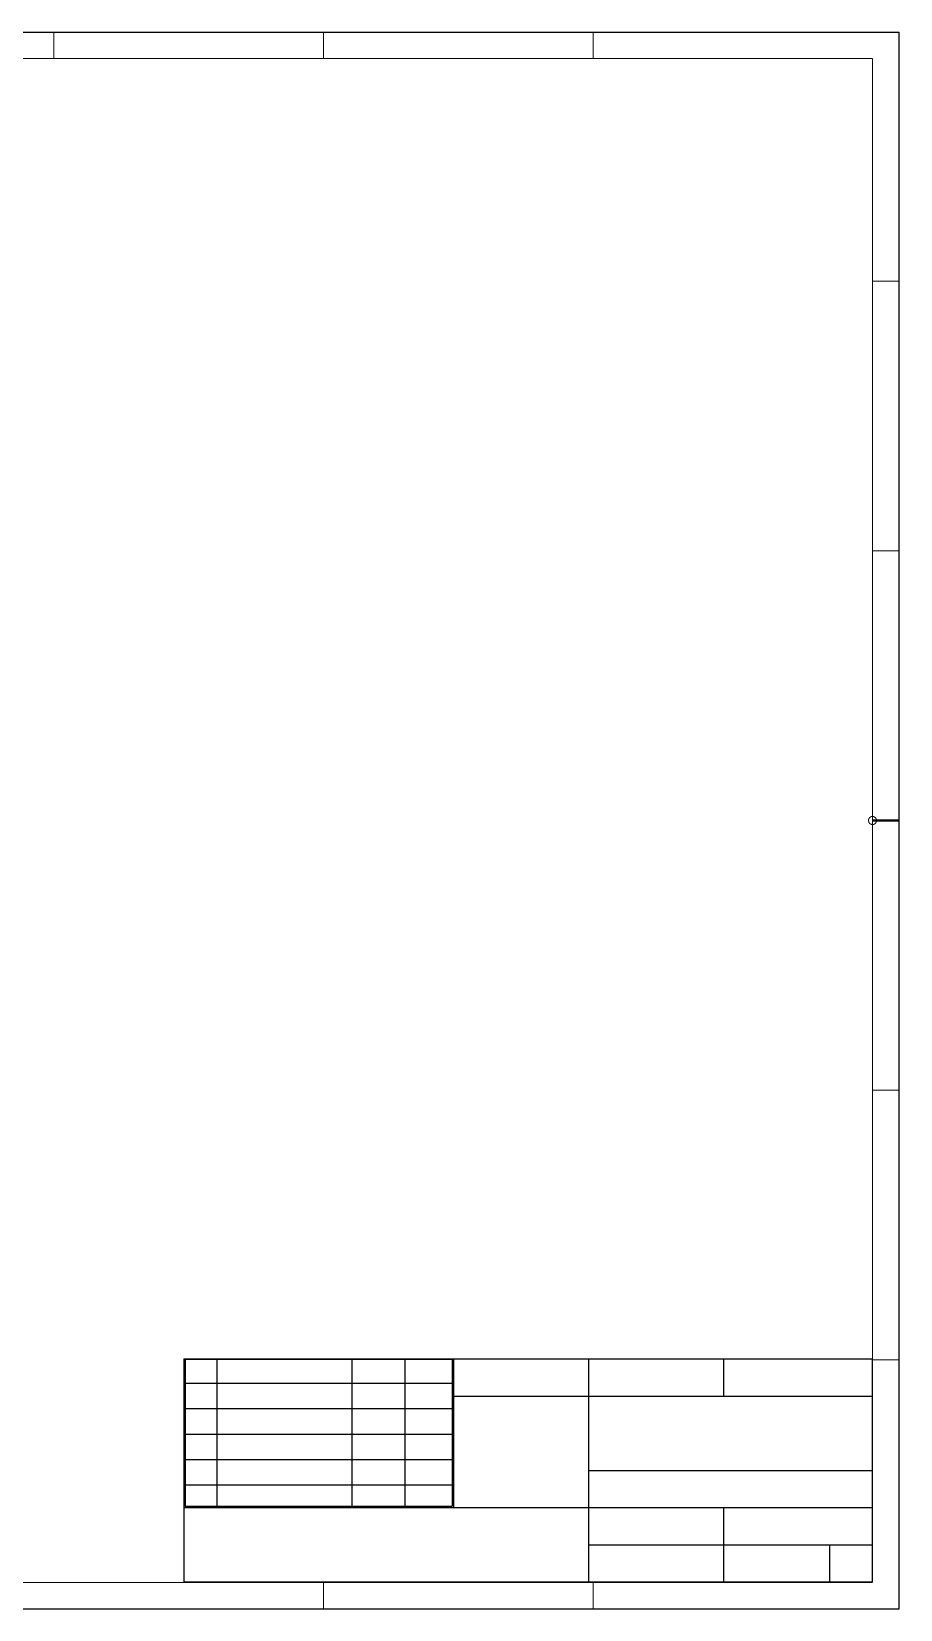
# Model space of a CAD drawing. Extents: x -186 to 234, y -83 to 214.
# Drawn here: x 70.6 to 234.2, y -83.4 to 213.8 of the extents above; entities that cross this region are included whole.
import ezdxf

# ---------------------------------------------------------------- set-up
doc = ezdxf.new("R2010")
doc.units = 0
doc.layers.add('BG_TITLE_BLOCK', color=40, linetype='CONTINUOUS')

msp = doc.modelspace()

# ---------------------------------------------------------------- linework, layer by layer
at = {"layer": 'BG_TITLE_BLOCK'}
for points in [[(-186.015909, 213.651313), (233.984089, 213.651313)], [(233.984089, -83.348601), (233.984089, 213.651313)], [(99.289591, -36.262589), (228.889585, -36.262589)], [(99.289591, -36.262589), (99.289591, -78.262505)], [(99.548188, -36.308309), (149.823195, -36.308309)], [(99.548188, -36.308309), (99.548188, -64.008508)], [(105.498189, -36.308309), (105.498189, -64.008508)], [(130.898189, -36.308309), (130.898189, -64.008508)], [(140.898093, -36.308309), (140.898093, -64.008508)], [(149.823195, -36.308309), (149.823195, -64.008508)], [(150.089591, -36.262589), (150.089591, -64.262508)], [(175.489591, -36.262589), (175.489591, -78.262505)], [(200.889591, -36.262589), (200.889591, -43.262601)], [(228.889585, -36.262589), (228.889585, -78.262505)], [(99.548188, -40.808402), (149.823195, -40.808402)], [(150.089591, -43.262601), (228.889585, -43.262601)], [(99.548188, -45.608494), (149.823195, -45.608494)], [(99.548188, -50.408307), (149.823195, -50.408307)], [(99.548188, -55.208399), (149.823195, -55.208399)], [(175.489591, -57.262497), (228.889585, -57.262497)], [(99.548188, -60.008287), (149.823195, -60.008287)], [(99.289591, -64.262508), (228.889585, -64.262508)], [(99.548188, -64.008508), (149.823195, -64.008508)], [(200.889591, -64.262508), (200.889591, -78.262505)], [(175.489591, -71.262494), (228.889585, -71.262494)], [(220.889601, -71.262494), (220.889601, -78.262505)], [(99.289591, -78.262505), (228.889585, -78.262505)], [(-186.015909, -83.348601), (233.984089, -83.348601)]]:
    msp.add_lwpolyline(points, dxfattribs=at)
for points, const_width in [([(74.784204, 213.651313), (74.784204, 208.651297)], 0.199898), ([(125.584204, 213.651313), (125.584204, 208.651297)], 0.199898), ([(176.384204, 213.651313), (176.384204, 208.651297)], 0.199898), ([(-181.015894, 208.651297), (228.984099, 208.651297)], 0.199898), ([(228.984099, -78.348611), (228.984099, 208.651297)], 0.199898), ([(233.984089, 166.751508), (228.984099, 166.751508)], 0.199898), ([(233.984089, 115.951508), (228.984099, 115.951508)], 0.199898), ([(233.984089, 65.151508), (228.984099, 65.151508)], 0.500101), ([(233.984089, 14.351508), (228.984099, 14.351508)], 0.199898), ([(233.984089, -36.448492), (228.984099, -36.448492)], 0.199898), ([(-181.015894, -78.348611), (228.984099, -78.348611)], 0.199898), ([(125.584204, -83.348601), (125.584204, -78.348611)], 0.199898), ([(176.384204, -83.348601), (176.384204, -78.348611)], 0.199898)]:
    msp.add_lwpolyline(points, dxfattribs=dict(at, const_width=const_width))
at = {"layer": 'BG_TITLE_BLOCK', "const_width": 0.199898}
for points in [[(229.743508, 65.151508, 1.000055), (228.224893, 65.151508)], [(228.224893, 65.151508, 0.999945), (229.743508, 65.151508)]]:
    msp.add_lwpolyline(points, format="xyb", dxfattribs=at)

doc.saveas('drawing.dxf')
